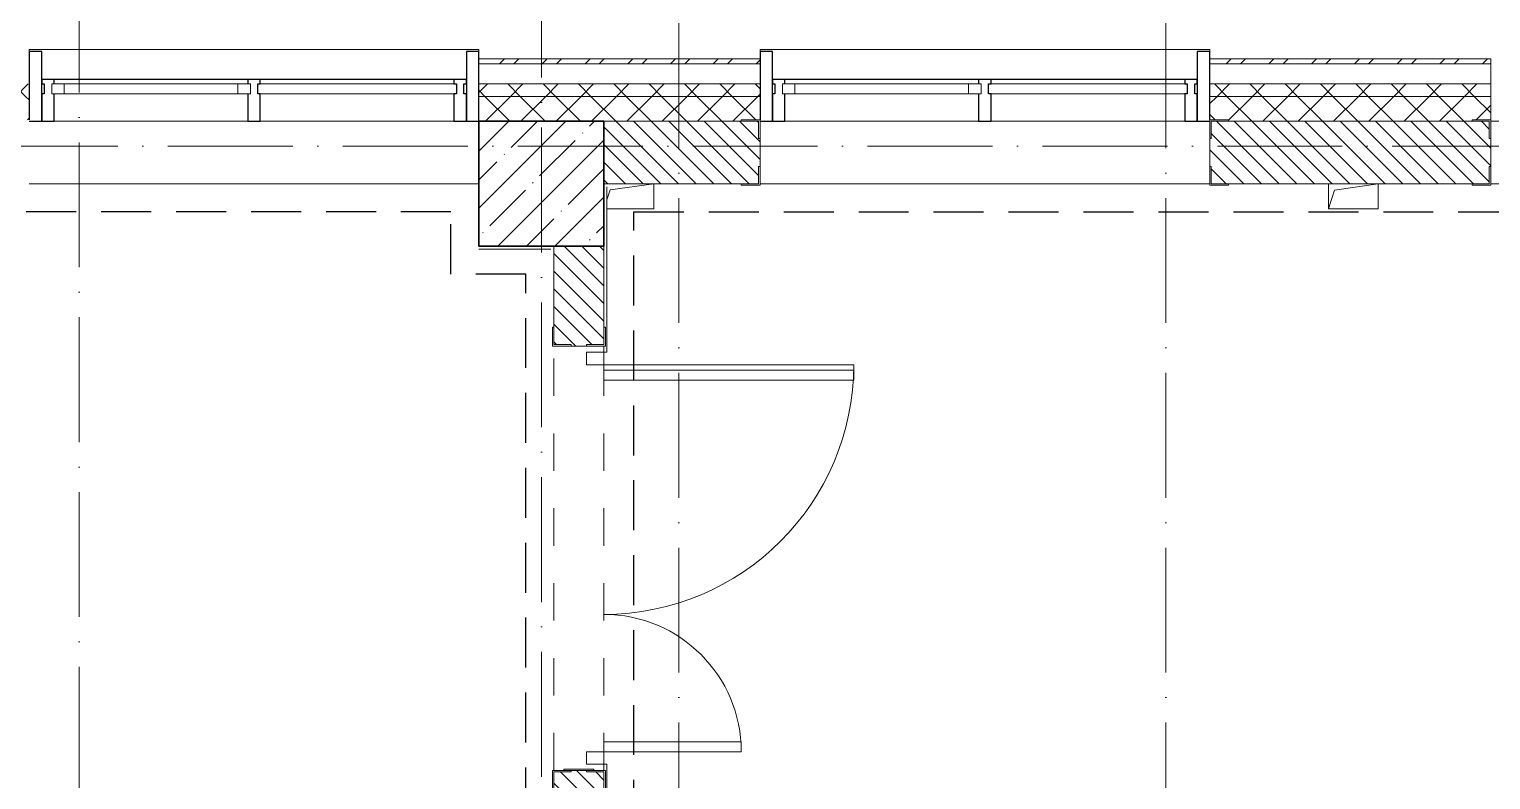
# Model space of a CAD drawing. Header units: millimetres. Extents: x -213536 to 1564669, y -45299 to 942238.
# Drawn here: x 512616 to 518466, y 529765 to 532771 of the extents above; entities that cross this region are included whole.
import ezdxf

# ---------------------------------------------------------------- set-up
doc = ezdxf.new("R2010")
doc.units = ezdxf.units.MM
for name, pattern in [('50_200_ШТРИХ_1Т_ш5_п1_п1_', [700, 500, -100, 0, -100]), ('Штрих короткий', [300, 150, -150]), ('Штриховая _2 мм - 1 мм_', [300, 200, -100])]:
    doc.linetypes.add(name, pattern=pattern)
for name, color, linetype, lineweight in [('0-1', 7, 'Continuous', 5), ('0-2', 7, 'Continuous', 9), ('3) ЖБ 4м', 3, 'Continuous', 30), ('Двери', 7, 'Continuous', 9), ('Импосты витража', 7, 'Continuous', 9), ('Импосты витража-1', 7, 'Continuous', 25), ('Каркас_Импост', 7, 'Continuous', 13), ('Каркас_Импост-1', 7, 'Continuous', 9), ('Несущие колонны', 7, 'Continuous', 9), ('Несущие колонны-1', 7, 'Continuous', 35), ('Обобщенные модели', 7, 'Continuous', 9), ('Общие ребра', 7, 'Continuous', 9), ('Окна', 7, 'Continuous', 9), ('Оси-2', 7, '50_200_ШТРИХ_1Т_ш5_п1_п1_', 9), ('Остекление-1', 7, 'Continuous', 9), ('Перемычка-1', 7, 'Штрих короткий', 9), ('Стены', 7, 'Continuous', 9), ('Стены-1', 7, 'Continuous', 13), ('Штриховка разреза-1', 7, 'Continuous', 9), ('Элементы узлов-2', 7, 'Continuous', 9)]:
    doc.layers.add(name, color=color, linetype=linetype, lineweight=lineweight)
doc.layers.add('СТ-1_1', color=7, linetype='Штриховая _2 мм - 1 мм_', lineweight=90, true_color=0x888888)
doc.layers.get('0-2').off()
pattern_1 = [(45, (0, 0), (-70.71068, 70.71068), []), (135, (0, 0), (-70.71068, -70.71068), [])]
pattern_2 = [(135, (0, 0), (-35.35534, -35.35534), [])]

# ---------------------------------------------------------------- blocks, each defined once
blk = doc.blocks.new('Ос 3 эт верх часть')
at = {"layer": 'Оси-2'}
for p, q in [((512816, 499613), (512816, 535177.6)), ((514666, 535177.6), (514666, 499613)), ((517166, 501490.4), (517166, 535177.6)), ((515216, 501490.4), (515216, 534749.3)), ((535374.3, 532302.4), (426847.2, 532302.4))]:
    blk.add_line(p, q, dxfattribs=at)
blk = doc.blocks.new('BSC_Колонна _Прямоугольная - 500х500-V30-АИ2_03_План отделки стен 3-го этажа _Часть 1_')
at = {"layer": 'Несущие колонны'}
h = blk.add_hatch(dxfattribs=at)
h.set_pattern_fill('FP_35', color=256, style=0, pattern_type=2)
h.set_pattern_definition([(45, (-85500, -87250), (-114.04925, 114.04925), []), (45, (-85385.95, -87250), (-114.04925, 114.04925), [201.613, -40.323, 3.353, -36.97])])
h.paths.add_polyline_path([(-250, -250), (250, -250), (250, 250), (-250, 250), (-250, -39.9)], flags=0)
at = {"layer": 'Несущие колонны-1'}
for p, q in [((250, 250), (-250, 250)), ((-250, 250), (-250, -250)), ((250, -250), (250, 250)), ((-250, -250), (250, -250))]:
    blk.add_line(p, q, dxfattribs=at)
blk = doc.blocks.new('Проем_Дверь_Прямоугольный - 1700х2400h_дверные проемы-28704395-АИ2_03_План отделки стен 3-го этажа _Часть 1_')
at = {"layer": 'Перемычка-1'}
for p, q in [((850, 100), (-850, 100)), ((850, -100), (-850, -100))]:
    blk.add_line(p, q, dxfattribs=at)
blk = doc.blocks.new('Проем_Дверь_Прямоугольный - 1800х2700h_оконные проемы-25805030-АИ2_03_План отделки стен 3-го этажа _Часть 1_')
at = {"layer": 'Перемычка-1'}
for p, q in [((900, 125), (-900, 125)), ((900, -125), (-900, -125))]:
    blk.add_line(p, q, dxfattribs=at)
blk = doc.blocks.new('PNS_Панель прямоугольная2 - Нр_Стекло - 40мм-26243474-АИ2_03_План отделки стен 3-го этажа _Часть 1_')
at = {"layer": 'Каркас_Импост'}
for p, q in [((-397.5, 0), (-397.5, 40)), ((-397.5, 40), (-347.5, 40)), ((-347.5, 40), (-347.5, 0)), ((397.5, 40), (347.5, 40)), ((347.5, 40), (347.5, 0)), ((397.5, 0), (397.5, 40)), ((-347.5, 0), (-397.5, 0)), ((347.5, 0), (397.5, 0))]:
    blk.add_line(p, q, dxfattribs=at)
at = {"layer": 'Каркас_Импост-1'}
for p, q in [((-347.5, 40), (347.5, 40)), ((-347.5, 0), (347.5, 0))]:
    blk.add_line(p, q, dxfattribs=at)
blk = doc.blocks.new('Прямоугольный импост - Импост структурный с накладкой - 150мм-25647633-АИ2_03_План отделки стен 3-го этажа _Часть 1_')
at = {"layer": 'Импосты витража-1'}
for p, q in [((-25, 0), (-25, 17)), ((-25, 17), (25, 17)), ((-15, 0), (-25, 0)), ((-15, -40), (-15, 0)), ((25, 17), (25, 0)), ((-25, -150), (-25, -40)), ((-25, -40), (-15, -40)), ((25, -40), (25, -150)), ((25, -150), (-25, -150))]:
    blk.add_line(p, q, dxfattribs=at)
blk = doc.blocks.new('Прямоугольный импост - Импост структурный с накладкой - 150мм-25647642-АИ2_03_План отделки стен 3-го этажа _Часть 1_')
at = {"layer": 'Импосты витража'}
for p, q in [((78475, 87667), (77700, 87667)), ((78475, 87500), (77700, 87500))]:
    blk.add_line(p, q, dxfattribs=at)
blk = doc.blocks.new('Прямоугольный импост - Импост структурный с накладкой - 150мм-V149-АИ2_03_План отделки стен 3-го этажа _Часть 1_')
at = {"layer": 'Импосты витража-1'}
for p, q in [((-25, 0), (-25, 17)), ((-25, 17), (25, 17)), ((25, 0), (15, 0)), ((15, 0), (15, -40)), ((25, 17), (25, 0)), ((-25, -150), (-25, -40)), ((15, -40), (25, -40)), ((25, -40), (25, -150)), ((25, -150), (-25, -150))]:
    blk.add_line(p, q, dxfattribs=at)
blk = doc.blocks.new('PNS_Панель прямоугольная1 - Нр_Стекло - 40мм-25259299-АИ2_03_План отделки стен 3-го этажа _Часть 1_')
at = {"layer": 'Остекление-1'}
for p, q in [((-387.5, 40), (387.5, 40)), ((-397.5, 0), (397.5, 0)), ((387.5, 0), (-387.5, 0))]:
    blk.add_line(p, q, dxfattribs=at)
blk = doc.blocks.new('Прямоугольный импост - Импост структурный с накладкой - 150мм-25647644-АИ2_03_План отделки стен 3-го этажа _Часть 1_')
at = {"layer": 'Импосты витража-1'}
for p, q in [((-25, 0), (-25, 17)), ((-25, 17), (25, 17)), ((-15, 0), (-25, 0)), ((-15, -40), (-15, 0)), ((25, 0), (15, 0)), ((15, 0), (15, -40)), ((25, 17), (25, 0)), ((-25, -150), (-25, -40)), ((-25, -40), (-15, -40)), ((15, -40), (25, -40)), ((25, -40), (25, -150)), ((25, -150), (-25, -150))]:
    blk.add_line(p, q, dxfattribs=at)
blk = doc.blocks.new('Прямоугольный импост - Откос НВФ_50х280 мм-V152-АИ2_03_План отделки стен 3-го этажа _Часть 1_')
at = {"layer": 'Импосты витража-1'}
for p, q in [((-50, 130), (0, 130)), ((-50, -150), (-50, 130)), ((0, 130), (0, -144)), ((0, -150), (-50, -150))]:
    blk.add_line(p, q, dxfattribs=at)
blk = doc.blocks.new('Прямоугольный импост - Откос НВФ_50х280 мм-V153-АИ2_03_План отделки стен 3-го этажа _Часть 1_')
at = {"layer": 'Импосты витража-1'}
for p, q in [((0, 130), (-50, 130)), ((-50, 130), (-50, -150)), ((0, -150), (0, 130)), ((-50, -150), (0, -150))]:
    blk.add_line(p, q, dxfattribs=at)
blk = doc.blocks.new('Прямоугольный импост - Откос НВФ_50х280 мм-25993838-АИ2_03_План отделки стен 3-го этажа _Часть 1_')
at = {"layer": 'Импосты витража-1'}
for p, q in [((0, 130), (-50, 130)), ((-50, 130), (-50, -150)), ((0, -144), (0, 130)), ((-50, -150), (0, -150))]:
    blk.add_line(p, q, dxfattribs=at)
blk = doc.blocks.new('Дверь_Витражная_СКБ_2Ст2 - ДВВ_ДАО_СОШ_Классы-V181-АИ2_03_План отделки стен 3-го этажа _Часть 1_')
at = {"layer": 'Двери'}
for p, q in [((-775, 1035), (-775, 35)), ((775, 585), (775, 35))]:
    blk.add_line(p, q, dxfattribs=at)
for centre, radius, start, end in [((-775, 35), 1000, 360, 90), ((775, 35), 550, 90, 180)]:
    blk.add_arc(centre, radius, start, end, dxfattribs=at)
at = {"layer": 'Элементы узлов-2'}
for p, q in [((-713, 1035), (-753, 1035)), ((-753, 1035), (-753, 35)), ((-713, 35), (-713, 1035)), ((775, 585), (735, 585)), ((735, 585), (735, 35)), ((775, 35), (775, 585)), ((-825, 35), (-825, -35)), ((-775, 35), (-825, 35)), ((-775, 35), (-825, 35)), ((-825, 35), (-825, -35)), ((-775, -35), (-775, 35)), ((-775, -35), (-775, 35)), ((-753, 35), (-713, 35)), ((735, 35), (775, 35)), ((775, -35), (775, 35)), ((775, 35), (825, 35)), ((775, 35), (775, -35)), ((825, 35), (775, 35)), ((825, 35), (825, -35)), ((825, -35), (825, 35)), ((-825, -35), (-775, -35)), ((-825, -35), (-775, -35)), ((825, -35), (775, -35)), ((775, -35), (825, -35))]:
    blk.add_line(p, q, dxfattribs=at)
blk = doc.blocks.new('Фахверк_СКБ_Уголок - 250_2700-27497298-АИ2_03_План отделки стен 3-го этажа _Часть 1_')
at = {"layer": 'Обобщенные модели'}
for p, q in [((200, 181), (125, 181)), ((125, 181), (125, 106)), ((200, 175), (200, 181)), ((131, 106), (131, 175)), ((131, 175), (200, 175)), ((125, 106), (131, 106)), ((131, -6), (125, -6)), ((125, -6), (125, -81)), ((131, -75), (131, -6)), ((125, -81), (200, -81)), ((200, -75), (131, -75)), ((200, -81), (200, -75))]:
    blk.add_line(p, q, dxfattribs=at)
blk = doc.blocks.new('154_Стойка_СКБ_Уголок - СМ-2480_200-28346303-АИ2_03_План отделки стен 3-го этажа _Часть 1_')
at = {"layer": 'Обобщенные модели'}
for p, q in [((125, 156), (125, 81)), ((200, 156), (125, 156)), ((131, 81), (131, 150)), ((131, 150), (200, 150)), ((200, 150), (200, 156)), ((125, 81), (131, 81)), ((131, 19), (125, 19)), ((125, 19), (125, -56)), ((131, -50), (131, 19)), ((125, -56), (200, -56)), ((200, -50), (131, -50)), ((200, -56), (200, -50))]:
    blk.add_line(p, q, dxfattribs=at)
blk = doc.blocks.new('Стойка_Влож_Полоса боковая - Полоса-28213942-АИ2_03_План отделки стен 3-го этажа _Часть 1_')
at = {"layer": 'Обобщенные модели'}
for p, q in [((-5, 60), (0, 60)), ((-5, -60), (-5, 60)), ((0, 31), (0, -31)), ((0, -60), (-5, -60))]:
    blk.add_line(p, q, dxfattribs=at)
blk = doc.blocks.new('Фахверк_СКБ_Уголок - 200_3960-28268576-АИ2_03_План отделки стен 3-го этажа _Часть 1_')
at = {"layer": 'Обобщенные модели'}
for p, q in [((200, 156), (125, 156)), ((125, 156), (125, 81)), ((131, 81), (131, 150)), ((131, 150), (200, 150)), ((200, 150), (200, 156)), ((125, 81), (131, 81)), ((131, 19), (125, 19)), ((125, 19), (125, -56)), ((131, -50), (131, 19)), ((125, -56), (200, -56)), ((200, -50), (131, -50)), ((200, -56), (200, -50))]:
    blk.add_line(p, q, dxfattribs=at)
blk = doc.blocks.new('AR_Отверстие прямоугольное _в плите_ - AR_Отверстие прямоугольное _в плите_-V209-АИ2_03_План отделки стен 3-го этажа _Часть 1_')
at = {"layer": 'Обобщенные модели'}
for p, q in [((-88, -14), (-75, 25)), ((-75, 25), (100, 50)), ((100, -50), (100, 50)), ((-88, -50), (100, -50))]:
    blk.add_line(p, q, dxfattribs=at)
blk = doc.blocks.new('AR_Отверстие прямоугольное _в плите_ - AR_Отверстие прямоугольное _в плите_-V218-АИ2_03_План отделки стен 3-го этажа _Часть 1_')
at = {"layer": 'Обобщенные модели'}
for p, q in [((100, 50), (-100, 50)), ((-100, 50), (-100, -50)), ((-100, -50), (-75, 25)), ((-75, 25), (100, 50)), ((100, -50), (100, 50)), ((-100, -50), (100, -50))]:
    blk.add_line(p, q, dxfattribs=at)
blk = doc.blocks.new('Отлив_СКБ - Отлив витража_120_НВФ-31885689-АИ2_03_План отделки стен 3-го этажа _Часть 1_')
at = {"layer": 'Окна'}
for p, q in [((0, 113), (0, 120)), ((1800, 120), (0, 120)), ((1800, 120), (1800, 113)), ((50, 2), (1750, 2))]:
    blk.add_line(p, q, dxfattribs=at)
blk = doc.blocks.new('0125-Р-ОО-Ш2-АР-о_23_10_2024_rvt-1-АИ2_03_План отделки стен 3-го этажа _Часть 1_')
at = {"layer": 'Штриховка разреза-1'}
h = blk.add_hatch(dxfattribs=at)
h.set_pattern_fill('FP_49', color=256, style=0, pattern_type=2)
h.set_pattern_definition([(45, (0, 0), (-85.53659, 85.53659), []), (45, (57.02, 0), (-85.53659, 85.53659), [])])
h.paths.add_polyline_path([(89300, 87730), (89300, 87750), (88175, 87750), (88175, 87730), (88855.5, 87730)], flags=0)
h.paths.add_polyline_path([(83450, 87730), (83450, 87750), (82400, 87750), (82400, 87730), (83202.5, 87730)], flags=0)
h.paths.add_polyline_path([(85250, 87730), (86375, 87730), (86375, 87750), (85250, 87750)], flags=0)
h.paths.add_polyline_path([(77085, 87730), (77600, 87730), (77600, 87750), (77085, 87750)], flags=0)
h.paths.add_polyline_path([(79433.8, 87730), (80600, 87730), (80600, 87750), (79400, 87750), (79400, 87730)], flags=0)
h = blk.add_hatch(dxfattribs=at)
h.set_pattern_fill('FP_50', color=256, style=0, pattern_type=2)
h.set_pattern_definition(pattern_1)
h.paths.add_polyline_path([(103830, 87600), (103830, 87650), (96850, 87650), (96850, 87600), (102988.1, 87600)], flags=0)
h.paths.add_polyline_path([(94100, 87600), (95850, 87600), (95850, 87650), (94100, 87650)], flags=0)
h.paths.add_polyline_path([(89300, 87600), (89300, 87650), (88175, 87650), (88175, 87600), (88855.5, 87600)], flags=0)
h.paths.add_polyline_path([(86375, 87600), (86375, 87650), (85250, 87650), (85250, 87600), (86029, 87600)], flags=0)
h.paths.add_polyline_path([(79400, 87600), (80600, 87600), (80600, 87650), (79400, 87650)], flags=0)
h.paths.add_polyline_path([(83450, 87600), (83450, 87650), (82400, 87650), (82400, 87600), (83202.5, 87600)], flags=0)
h.paths.add_polyline_path([(77549.4, 87600), (77600, 87600), (77600, 87650), (74050, 87650), (74050, 87600), (76607.2, 87600)], flags=0)
h.paths.add_polyline_path([(72250, 87600), (72250, 87650), (71050, 87650), (71050, 87600), (71896.4, 87600)], flags=0)
h.paths.add_polyline_path([(69250, 87600), (69250, 87650), (68050, 87650), (68050, 87600), (69069.9, 87600)], flags=0)
h.paths.add_polyline_path([(66250, 87600), (66250, 87650), (65000, 87650), (65000, 87600), (65301.2, 87600)], flags=0)
h.paths.add_polyline_path([(62000, 87600), (63200, 87600), (63200, 87650), (62000, 87650)], flags=0)
h.paths.add_polyline_path([(60200, 87600), (60200, 87650), (59000, 87650), (59000, 87600), (59648.1, 87600)], flags=0)
h.paths.add_polyline_path([(57200, 87600), (57200, 87650), (56000, 87650), (56000, 87600), (56821.6, 87600)], flags=0)
h.paths.add_polyline_path([(53995.1, 87600), (54200, 87600), (54200, 87650), (52400, 87650), (52400, 87600)], flags=0)
h = blk.add_hatch(dxfattribs=at)
h.set_pattern_fill('FP_50', color=256, style=0, pattern_type=2)
h.set_pattern_definition(pattern_1)
h.paths.add_polyline_path([(103750, 87500), (103830, 87500), (103830, 87600), (96850, 87600), (96850, 87500), (103700, 87500)], flags=0)
h.paths.add_polyline_path([(95350, 87500), (95850, 87500), (95850, 87600), (94100, 87600), (94100, 87506), (94175, 87506), (94175, 87500), (94508.5, 87500)], flags=0)
h.paths.add_polyline_path([(86300, 87500), (86300, 87506), (86375, 87506), (86375, 87600), (85250, 87600), (85250, 87500), (86029, 87500)], flags=0)
h.paths.add_polyline_path([(88250, 87500), (89225, 87500), (89225, 87506), (89300, 87506), (89300, 87600), (88175, 87600), (88175, 87506), (88250, 87506)], flags=0)
h.paths.add_polyline_path([(83202.5, 87500), (83375, 87500), (83375, 87506), (83450, 87506), (83450, 87600), (82400, 87600), (82400, 87506), (82475, 87506), (82475, 87500)], flags=0)
h.paths.add_polyline_path([(80525, 87500), (80525, 87506), (80600, 87506), (80600, 87600), (79400, 87600), (79400, 87506), (79475, 87506), (79475, 87500), (80375.9, 87500)], flags=0)
h.paths.add_polyline_path([(77549.4, 87500), (77600, 87500), (77600, 87600), (74050, 87600), (74050, 87506), (74125, 87506), (74125, 87500), (77100, 87500)], flags=0)
h.paths.add_polyline_path([(71050, 87500), (72175, 87500), (72175, 87506), (72250, 87506), (72250, 87600), (71050, 87600)], flags=0)
h.paths.add_polyline_path([(68125, 87500), (69175, 87500), (69175, 87506), (69250, 87506), (69250, 87600), (68050, 87600), (68050, 87506), (68125, 87506)], flags=0)
h.paths.add_polyline_path([(66175, 87500), (66175, 87506), (66250, 87506), (66250, 87600), (65000, 87600), (65000, 87506), (65075, 87506), (65075, 87500), (65600, 87500)], flags=0)
h.paths.add_polyline_path([(60125, 87500), (60125, 87506), (60200, 87506), (60200, 87600), (59000, 87600), (59000, 87506), (59075, 87506), (59075, 87500), (59648.1, 87500)], flags=0)
h.paths.add_polyline_path([(62075, 87500), (63125, 87500), (63125, 87506), (63200, 87506), (63200, 87600), (62000, 87600), (62000, 87506), (62075, 87506)], flags=0)
h.paths.add_polyline_path([(56821.6, 87500), (57125, 87500), (57125, 87506), (57200, 87506), (57200, 87600), (56000, 87600), (56000, 87506), (56075, 87506), (56075, 87500)], flags=0)
h.paths.add_polyline_path([(53350, 87500), (54125, 87500), (54125, 87506), (54200, 87506), (54200, 87600), (52400, 87600), (52400, 87500), (52550, 87500)], flags=0)
h = blk.add_hatch(dxfattribs=at)
h.set_pattern_fill('FP_1', color=256, style=0, pattern_type=2)
h.set_pattern_definition(pattern_2)
h.paths.add_polyline_path([(89294, 87250), (89294, 87319), (89300, 87319), (89300, 87431), (89294, 87431), (89294, 87500), (88181, 87500), (88181, 87431), (88175, 87431), (88175, 87319), (88181, 87319), (88181, 87250), (89225, 87250)], flags=0)
h.paths.add_polyline_path([(86029, 87250), (86369, 87250), (86369, 87319), (86375, 87319), (86375, 87431), (86369, 87431), (86369, 87500), (85750, 87500), (85750, 87250)], flags=0)
h = blk.add_hatch(dxfattribs=at)
h.set_pattern_fill('FP_1', color=256, style=0, pattern_type=2)
h.set_pattern_definition(pattern_2)
h.paths.add_polyline_path([(85550, 84000), (85750, 84000), (85750, 84894), (85681, 84894), (85681, 84900), (85619, 84900), (85619, 84894), (85550, 84894), (85550, 84825)], flags=0)
h.paths.add_polyline_path([(85619, 86600), (85681, 86600), (85681, 86606), (85750, 86606), (85750, 87000), (85550, 87000), (85550, 86606), (85619, 86606)], flags=0)
at = {"layer": 'Общие ребра'}
for p, q in [((86375, 87650), (85250, 87650)), ((89300, 87650), (88175, 87650)), ((86375, 87600), (85250, 87600)), ((89300, 87600), (88175, 87600)), ((85750, 87500), (86300, 87500)), ((86300, 87500), (85750, 87500)), ((88250, 87500), (89225, 87500)), ((89225, 87500), (88250, 87500))]:
    blk.add_line(p, q, dxfattribs=at)
at = {"layer": 'Стены'}
for p, q in [((85250, 87250), (83450, 87250)), ((88175, 87250), (86375, 87250)), ((91100, 87250), (89300, 87250))]:
    blk.add_line(p, q, dxfattribs=at)
at = {"layer": 'Стены-1'}
for p, q in [((86375, 87750), (85250, 87750)), ((85250, 87750), (85250, 87730)), ((86375, 87730), (86375, 87750)), ((89300, 87750), (88175, 87750)), ((88175, 87750), (88175, 87730)), ((89300, 87730), (89300, 87750)), ((86375, 87730), (85250, 87730)), ((85250, 87730), (85250, 87500)), ((85250, 87730), (86375, 87730)), ((86375, 87506), (86375, 87730)), ((89300, 87730), (88175, 87730)), ((88175, 87730), (88175, 87506)), ((88175, 87730), (89300, 87730)), ((89300, 87506), (89300, 87730)), ((86375, 87319), (86375, 87431)), ((88175, 87431), (88175, 87319)), ((89300, 87319), (89300, 87431)), ((85750, 87250), (86300, 87250)), ((88250, 87250), (89225, 87250)), ((85550, 87000), (85550, 86675)), ((85750, 86675), (85750, 87000)), ((85619, 86600), (85681, 86600))]:
    blk.add_line(p, q, dxfattribs=at)
at = {"layer": '0-2'}
for name, p in [('Отлив_СКБ - Отлив витража_120_НВФ-31885689-АИ2_03_План отделки стен 3-го этажа _Часть 1_', (83450, 87667)), ('Прямоугольный импост - Откос НВФ_50х280 мм-V153-АИ2_03_План отделки стен 3-го этажа _Часть 1_', (85250, 87650)), ('Отлив_СКБ - Отлив витража_120_НВФ-31885689-АИ2_03_План отделки стен 3-го этажа _Часть 1_', (86375, 87667)), ('Прямоугольный импост - Откос НВФ_50х280 мм-25993838-АИ2_03_План отделки стен 3-го этажа _Часть 1_', (88175, 87650)), ('Прямоугольный импост - Импост структурный с накладкой - 150мм-25647642-АИ2_03_План отделки стен 3-го этажа _Часть 1_', (5850, 0)), ('Прямоугольный импост - Импост структурный с накладкой - 150мм-25647642-АИ2_03_План отделки стен 3-го этажа _Часть 1_', (6675, 0)), ('Прямоугольный импост - Импост структурный с накладкой - 150мм-25647642-АИ2_03_План отделки стен 3-го этажа _Часть 1_', (8775, 0)), ('Прямоугольный импост - Импост структурный с накладкой - 150мм-25647642-АИ2_03_План отделки стен 3-го этажа _Часть 1_', (9600, 0)), ('BSC_Колонна _Прямоугольная - 500х500-V30-АИ2_03_План отделки стен 3-го этажа _Часть 1_', (85500, 87250)), ('Фахверк_СКБ_Уголок - 250_2700-27497298-АИ2_03_План отделки стен 3-го этажа _Часть 1_', (88050, 87325)), ('AR_Отверстие прямоугольное _в плите_ - AR_Отверстие прямоугольное _в плите_-V209-АИ2_03_План отделки стен 3-го этажа _Часть 1_', (85850, 87200)), ('AR_Отверстие прямоугольное _в плите_ - AR_Отверстие прямоугольное _в плите_-V218-АИ2_03_План отделки стен 3-го этажа _Часть 1_', (88749.9, 87199.7))]:
    blk.add_blockref(name, p, dxfattribs=at)
at = {"layer": '0-2', "extrusion": (0, 0, -1)}
for name, p in [('Прямоугольный импост - Откос НВФ_50х280 мм-V152-АИ2_03_План отделки стен 3-го этажа _Часть 1_', (-83450, 87650)), ('Прямоугольный импост - Откос НВФ_50х280 мм-V152-АИ2_03_План отделки стен 3-го этажа _Часть 1_', (-86375, 87650)), ('Прямоугольный импост - Импост структурный с накладкой - 150мм-V149-АИ2_03_План отделки стен 3-го этажа _Часть 1_', (-83525, 87650)), ('Прямоугольный импост - Импост структурный с накладкой - 150мм-25647633-АИ2_03_План отделки стен 3-го этажа _Часть 1_', (-84350, 87650)), ('Прямоугольный импост - Импост структурный с накладкой - 150мм-25647644-АИ2_03_План отделки стен 3-го этажа _Часть 1_', (-85175, 87650)), ('Прямоугольный импост - Импост структурный с накладкой - 150мм-V149-АИ2_03_План отделки стен 3-го этажа _Часть 1_', (-86450, 87650)), ('Прямоугольный импост - Импост структурный с накладкой - 150мм-25647633-АИ2_03_План отделки стен 3-го этажа _Часть 1_', (-87275, 87650)), ('Прямоугольный импост - Импост структурный с накладкой - 150мм-25647644-АИ2_03_План отделки стен 3-го этажа _Часть 1_', (-88100, 87650))]:
    blk.add_blockref(name, p, dxfattribs=at)
at = {"layer": '0-2'}
for name, p, rotation in [('PNS_Панель прямоугольная2 - Нр_Стекло - 40мм-26243474-АИ2_03_План отделки стен 3-го этажа _Часть 1_', (83937.5, 87650), 180), ('PNS_Панель прямоугольная1 - Нр_Стекло - 40мм-25259299-АИ2_03_План отделки стен 3-го этажа _Часть 1_', (84762.5, 87650), 180), ('PNS_Панель прямоугольная2 - Нр_Стекло - 40мм-26243474-АИ2_03_План отделки стен 3-го этажа _Часть 1_', (86862.5, 87650), 180), ('PNS_Панель прямоугольная1 - Нр_Стекло - 40мм-25259299-АИ2_03_План отделки стен 3-го этажа _Часть 1_', (87687.5, 87650), 180), ('Проем_Дверь_Прямоугольный - 1800х2700h_оконные проемы-25805030-АИ2_03_План отделки стен 3-го этажа _Часть 1_', (84350, 87375), 180), ('Фахверк_СКБ_Уголок - 250_2700-27497298-АИ2_03_План отделки стен 3-го этажа _Часть 1_', (86500, 87425), 180), ('Проем_Дверь_Прямоугольный - 1800х2700h_оконные проемы-25805030-АИ2_03_План отделки стен 3-го этажа _Часть 1_', (87275, 87375), 180), ('Фахверк_СКБ_Уголок - 250_2700-27497298-АИ2_03_План отделки стен 3-го этажа _Часть 1_', (89425, 87425), 180), ('Проем_Дверь_Прямоугольный - 1800х2700h_оконные проемы-25805030-АИ2_03_План отделки стен 3-го этажа _Часть 1_', (90200, 87375), 180), ('Фахверк_СКБ_Уголок - 200_3960-28268576-АИ2_03_План отделки стен 3-го этажа _Часть 1_', (85700, 86475), 89.9999999999999), ('Проем_Дверь_Прямоугольный - 1700х2400h_дверные проемы-28704395-АИ2_03_План отделки стен 3-го этажа _Часть 1_', (85650, 85750), 269.9999999999999), ('Дверь_Витражная_СКБ_2Ст2 - ДВВ_ДАО_СОШ_Классы-V181-АИ2_03_План отделки стен 3-го этажа _Часть 1_', (85715, 85750), 269.9999999999959), ('154_Стойка_СКБ_Уголок - СМ-2480_200-28346303-АИ2_03_План отделки стен 3-го этажа _Часть 1_', (85600, 85025), 269.9999999999999), ('Стойка_Влож_Полоса боковая - Полоса-28213942-АИ2_03_План отделки стен 3-го этажа _Часть 1_', (85650, 84900), 269.9999999999999)]:
    blk.add_blockref(name, p, dxfattribs=dict(at, rotation=rotation))
blk = doc.blocks.new('3этВверх')
at = {"layer": 'СТ-1_1', "lineweight": 25}
for p, q in [((514304, 532040.4), (509628, 532040.4)), ((514304, 531790.4), (514304, 532040.4)), ((515036, 529264.4), (515036, 532040.4)), ((515036, 532040.4), (520154, 532040.4)), ((514604, 531790.4), (514304, 531790.4)), ((514604, 529014.4), (514604, 531790.4))]:
    blk.add_line(p, q, dxfattribs=at)
at = {"layer": 'Стены-1'}
for p, q in [((514928, 532152.4), (514916, 532152.4)), ((514928, 531477.4), (514928, 532140.4)), ((514416, 531890.4), (514704, 531890.4)), ((514716, 531890.4), (514716, 531902.4)), ((514916, 531902.4), (514916, 531577.4)), ((514916, 531502.4), (514916, 531477.4)), ((514916, 531477.4), (514928, 531477.4)), ((514928, 529827.4), (514916, 529827.4)), ((514916, 529827.4), (514916, 529802.4)), ((514928, 529164.4), (514928, 529827.4))]:
    blk.add_line(p, q, dxfattribs=at)
at = {"layer": '0-1'}
blk.add_blockref('0125-Р-ОО-Ш2-АР-о_23_10_2024_rvt-1-АИ2_03_План отделки стен 3-го этажа _Часть 1_', (429166, 444902.4), dxfattribs=at)

msp = doc.modelspace()

# ---------------------------------------------------------------- block references
at = {"color": 5, "lineweight": 30}
msp.add_blockref('Ос 3 эт верх часть', (0, 0), dxfattribs=at)
at = {"layer": '3) ЖБ 4м'}
msp.add_blockref('3этВверх', (0, 0), dxfattribs=at)

doc.saveas('drawing.dxf')
